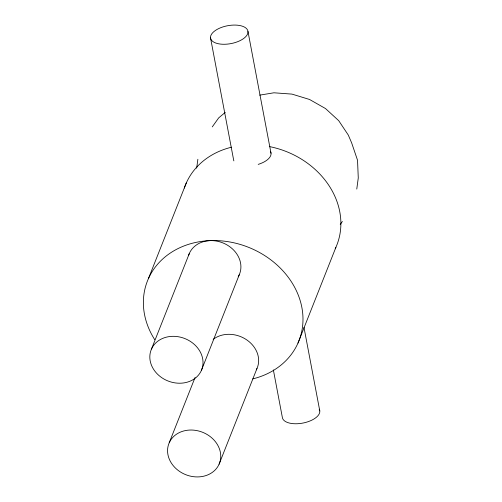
<?xml version="1.0" encoding="UTF-8"?>
<svg xmlns="http://www.w3.org/2000/svg" width="502" height="502" viewBox="0 0 502 502"><rect width="100%" height="100%" fill="white"/><g stroke="black" fill="none" stroke-linecap="round" stroke-linejoin="round"><path stroke-width="0.75" d="M196.671 168.176L197.87 159.272M356.778 189.066L358.271 177.94L357.537 160.257L351.62 142.8L348.288 135.051L338.706 120.668L325.484 108.532L309.539 99.471L291.957 94.106L273.923 92.795L259.678 95.142M148.385 278.723L186.28 183.004M151.485 349.041L189.386 253.328M169.218 442.745L195.058 377.485M201.352 370.501A27.146 22.822 21.6 0 0 171.985 336.346A27.146 22.822 21.6 0 0 155.921 372.471A27.146 22.822 21.6 0 0 201.352 370.501L239.247 274.782M219.085 464.206A27.146 22.822 21.6 0 0 189.718 430.051A27.146 22.822 21.6 0 0 173.654 466.17A27.146 22.822 21.6 0 0 219.085 464.206L256.98 368.487M297.981 343.092L335.882 247.373M212.271 126.887L218.69 117.882L225.247 112.398M340.231 224.45L342.37 221.451M247.969 31.425A19.007 9.092 -10.7 0 1 220.836 44.126A19.007 9.092 -10.7 0 1 218.947 28.463A19.007 9.092 -10.7 0 1 247.969 31.425L271.017 153.242M303.98 327.417L319.787 410.925M210.533 37.92L233.587 159.73A19.007 9.092 -10.7 0 0 233.888 160.885M273.364 369.918L282.35 417.413A19.007 9.092 -10.7 0 0 303.992 422.847A19.007 9.092 -10.7 0 0 319.209 409.218M270.446 151.535A19.007 9.092 -10.7 0 1 258.204 164.38M188.595 255.418A27.146 22.822 21.6 0 1 223.591 243.2A27.146 22.822 21.6 0 1 238.224 276.771M154.723 339.659A81.443 68.46 21.6 0 1 185.884 245.24A81.443 68.46 21.6 0 1 295.634 289.19A81.443 68.46 21.6 0 1 252.726 378.897M269.336 146.565A81.443 68.46 21.6 0 1 335.229 248.779M184.309 188.068A81.443 68.46 21.6 0 1 231.541 147.199M213.168 339.377A27.146 22.822 21.6 0 1 247.103 340.13A27.146 22.822 21.6 0 1 256.327 369.823"/></g></svg>
